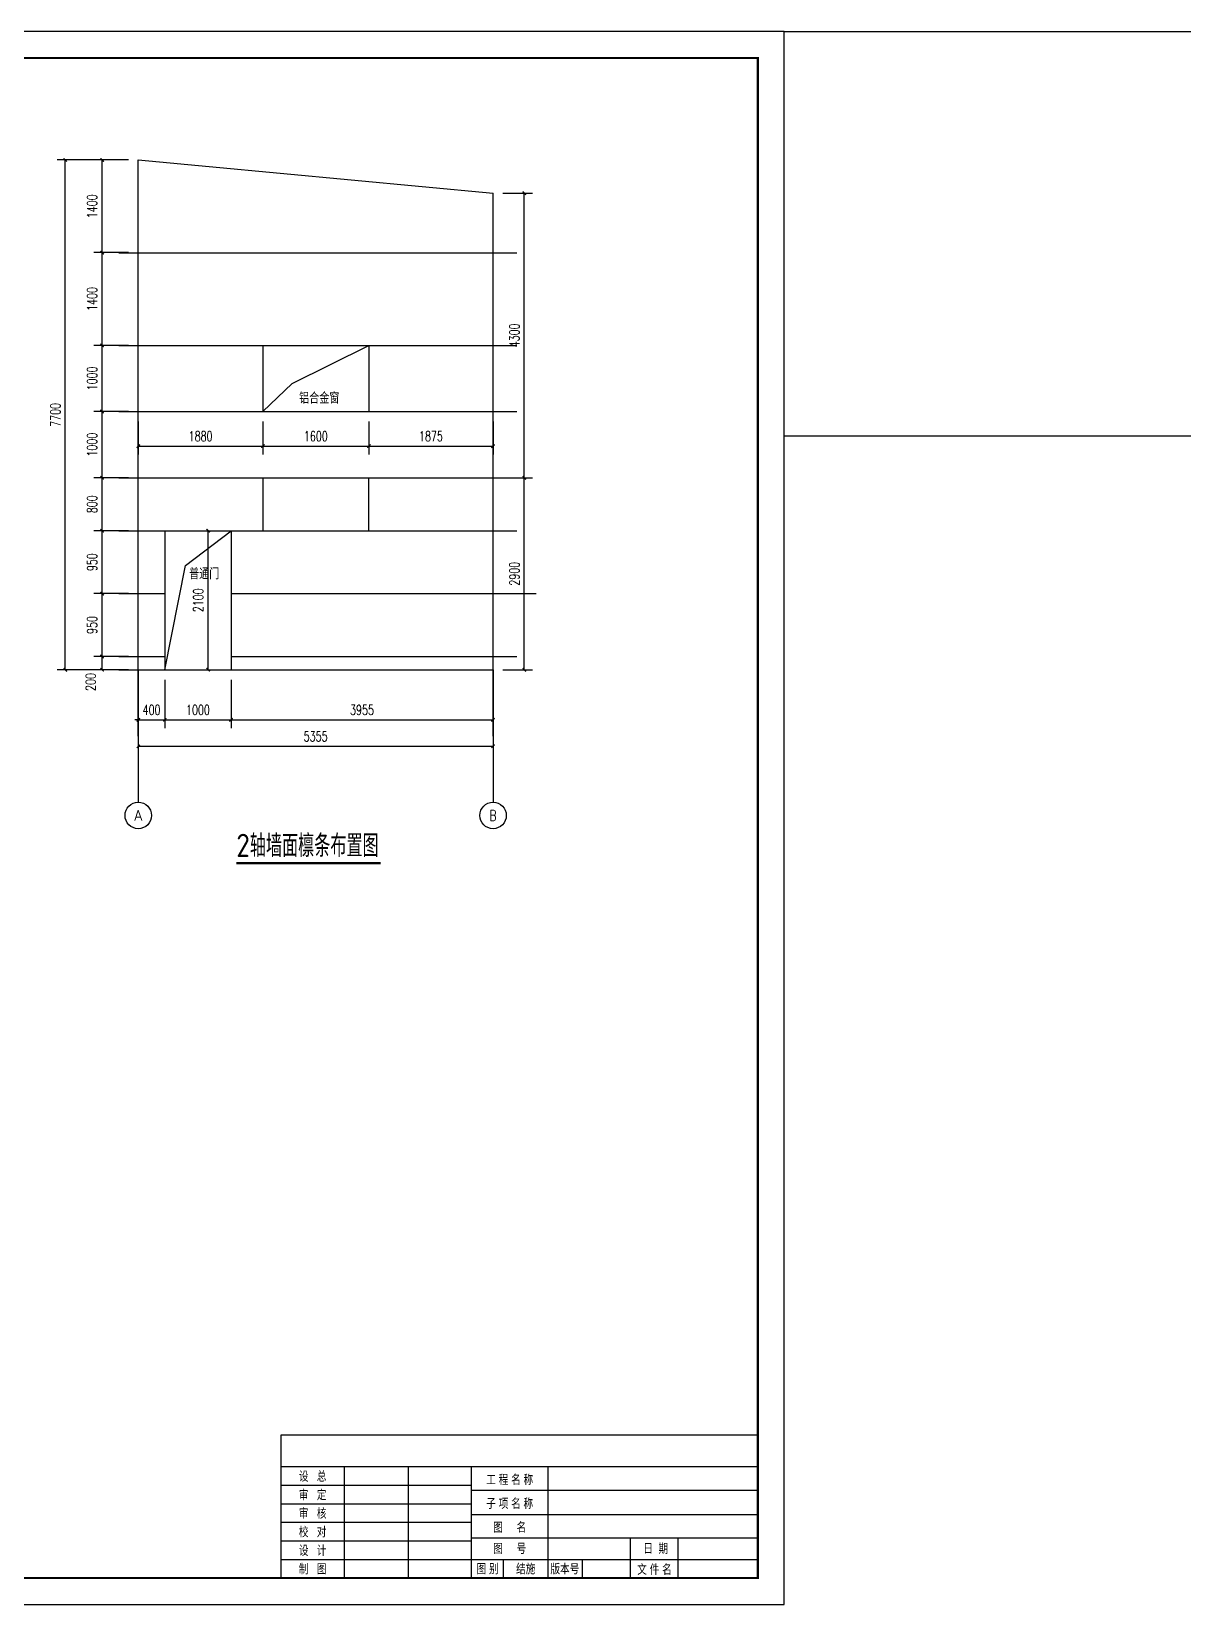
# Model space of a CAD drawing. Extents: x 1129386 to 1651949, y 463500 to 493200.
# Drawn here: x 1558795 to 1576186, y 469440 to 493200 of the extents above; entities that cross this region are included whole.
import ezdxf
from ezdxf.enums import TextEntityAlignment as Align

# ---------------------------------------------------------------- set-up
doc = ezdxf.new("R2010")
doc.units = 0
doc.header["$LTSCALE"] = 1000
doc.header["$MEASUREMENT"] = 0
for name, color, linetype in [('1', 7, 'Continuous'), ('8', 8, 'Continuous'), ('AXIS', 3, 'Continuous'), ('AXIS_TEXT', 7, 'Continuous'), ('DIM_SYMB', 3, 'Continuous'), ('DOTE', 1, 'Continuous'), ('PUB_DIM', 3, 'Continuous'), ('PUB_TEXT', 7, 'Continuous')]:
    doc.layers.add(name, color=color, linetype=linetype)
doc.styles.add('_TCH_AXIS', font='COMPLEX', dxfattribs={"bigfont": 'GBCBIG'})
doc.styles.add('COMPLEX', font='COMPLEX')
doc.styles.add('DIM_FONT', font='SIMPLEX', dxfattribs={"width": 0.7, "bigfont": 'GBCBIG'})
doc.styles.get("Standard").update_dxf_attribs({"font": 'gbenor.shx', "bigfont": 'gbcbig.shx'})
doc.styles.add('XKB', font='tjtxt.shx', dxfattribs={"width": 0.7, "bigfont": 'tssdchn.shx'})
doc.dimstyles.new('DIMN50', dxfattribs={"dimscale": 0.5, "dimtxt": 300, "dimasz": 100, "dimexe": 250, "dimexo": 300, "dimgap": 150, "dimtad": 1, "dimdec": 0, "dimzin": 0, "dimdsep": 46, "dimtxsty": 'DIM_FONT', "dimblk": 'ARCHTICK', "dimcen": 0.09, "dimclrt": 7, "dimazin": 2, "dimtfac": 1, "dimtdec": 0, "dimtix": 1, "dimtmove": 2, "dimatfit": 3, "dimldrblk": 'ARCHTICK', "dimfxl": 0, "dimtolj": 1, "dimtzin": 0, "dimarcsym": 0})

# ---------------------------------------------------------------- blocks, each defined once
blk = doc.blocks.new('_ArchTick')
at = {"color": 0, "linetype": 'ByBlock', "const_width": 0.4}
blk.add_lwpolyline([(-0.5, -0.5), (0.5, 0.5)], dxfattribs=at)
blk = doc.blocks.new('*D286')
at = {"layer": 'Defpoints', "color": 0}
for p in [(1560408, 487459), (1562288, 487459), (1562288, 486937)]:
    blk.add_point(p, dxfattribs=at)
at = {"layer": 'PUB_DIM', "color": 0, "lineweight": -2}
for p, q in [((1560408, 487309), (1560408, 486812)), ((1562288, 487309), (1562288, 486812)), ((1560408, 486937), (1562288, 486937))]:
    blk.add_line(p, q, dxfattribs=at)
at = {"layer": 'PUB_DIM', "color": 0, "lineweight": -2, "xscale": 50, "yscale": 50, "zscale": 50, "rotation": 180}
blk.add_blockref('_ArchTick', (1560408, 486937), dxfattribs=at)
at = {"layer": 'PUB_DIM', "color": 0, "lineweight": -2, "xscale": 50, "yscale": 50, "zscale": 50}
blk.add_blockref('_ArchTick', (1562288, 486937), dxfattribs=at)
at = {"layer": 'PUB_DIM', "color": 7, "insert": (1561348, 487087), "char_height": 150, "attachment_point": 5, "style": 'DIM_FONT'}
blk.add_mtext('\\A1;1880', dxfattribs=at)
blk = doc.blocks.new('*D287')
at = {"layer": 'Defpoints', "color": 0}
for p in [(1562288, 487459), (1563888, 487459), (1563888, 486937)]:
    blk.add_point(p, dxfattribs=at)
at = {"layer": 'PUB_DIM', "color": 0, "lineweight": -2}
for p, q in [((1562288, 487309), (1562288, 486812)), ((1563888, 487309), (1563888, 486812)), ((1562288, 486937), (1563888, 486937))]:
    blk.add_line(p, q, dxfattribs=at)
at = {"layer": 'PUB_DIM', "color": 0, "lineweight": -2, "xscale": 50, "yscale": 50, "zscale": 50, "rotation": 180}
blk.add_blockref('_ArchTick', (1562288, 486937), dxfattribs=at)
at = {"layer": 'PUB_DIM', "color": 0, "lineweight": -2, "xscale": 50, "yscale": 50, "zscale": 50}
blk.add_blockref('_ArchTick', (1563888, 486937), dxfattribs=at)
at = {"layer": 'PUB_DIM', "color": 7, "insert": (1563088, 487087), "char_height": 150, "attachment_point": 5, "style": 'DIM_FONT'}
blk.add_mtext('\\A1;1600', dxfattribs=at)
blk = doc.blocks.new('*D288')
at = {"layer": 'Defpoints', "color": 0}
for p in [(1563888, 487459), (1565763, 487459), (1565763, 486937)]:
    blk.add_point(p, dxfattribs=at)
at = {"layer": 'PUB_DIM', "color": 0, "lineweight": -2}
for p, q in [((1563888, 487309), (1563888, 486812)), ((1565763, 487309), (1565763, 486812)), ((1563888, 486937), (1565763, 486937))]:
    blk.add_line(p, q, dxfattribs=at)
at = {"layer": 'PUB_DIM', "color": 0, "lineweight": -2, "xscale": 50, "yscale": 50, "zscale": 50, "rotation": 180}
blk.add_blockref('_ArchTick', (1563888, 486937), dxfattribs=at)
at = {"layer": 'PUB_DIM', "color": 0, "lineweight": -2, "xscale": 50, "yscale": 50, "zscale": 50}
blk.add_blockref('_ArchTick', (1565763, 486937), dxfattribs=at)
at = {"layer": 'PUB_DIM', "color": 7, "insert": (1564825, 487087), "char_height": 150, "attachment_point": 5, "style": 'DIM_FONT'}
blk.add_mtext('\\A1;1875', dxfattribs=at)
blk = doc.blocks.new('*D289')
at = {"layer": 'Defpoints', "color": 0}
for p in [(1559861, 483759), (1560408, 483759), (1560408, 483559)]:
    blk.add_point(p, dxfattribs=at)
at = {"layer": 'PUB_DIM', "color": 0, "lineweight": -2}
for p, q in [((1560258, 483759), (1559736, 483759)), ((1559861, 483559), (1559861, 483759)), ((1560258, 483559), (1559736, 483559))]:
    blk.add_line(p, q, dxfattribs=at)
at = {"layer": 'PUB_DIM', "color": 0, "lineweight": -2, "xscale": 50, "yscale": 50, "zscale": 50}
for p, rotation in [((1559861, 483759), 90), ((1559861, 483559), 270)]:
    blk.add_blockref('_ArchTick', p, dxfattribs=dict(at, rotation=rotation))
at = {"layer": 'PUB_DIM', "color": 7, "insert": (1559689, 483374), "char_height": 150, "attachment_point": 5, "rotation": 90, "style": 'DIM_FONT'}
blk.add_mtext('\\A1;200', dxfattribs=at)
blk = doc.blocks.new('*D290')
at = {"layer": 'Defpoints', "color": 0}
for p in [(1559861, 484709), (1560408, 484709), (1560408, 483759)]:
    blk.add_point(p, dxfattribs=at)
at = {"layer": 'PUB_DIM', "color": 0, "lineweight": -2}
for p, q in [((1560258, 484709), (1559736, 484709)), ((1559861, 483759), (1559861, 484709)), ((1560258, 483759), (1559736, 483759))]:
    blk.add_line(p, q, dxfattribs=at)
at = {"layer": 'PUB_DIM', "color": 0, "lineweight": -2, "xscale": 50, "yscale": 50, "zscale": 50}
for p, rotation in [((1559861, 484709), 90), ((1559861, 483759), 270)]:
    blk.add_blockref('_ArchTick', p, dxfattribs=dict(at, rotation=rotation))
at = {"layer": 'PUB_DIM', "color": 7, "insert": (1559711, 484234), "char_height": 150, "attachment_point": 5, "rotation": 90, "style": 'DIM_FONT'}
blk.add_mtext('\\A1;950', dxfattribs=at)
blk = doc.blocks.new('*D291')
at = {"layer": 'Defpoints', "color": 0}
for p in [(1559861, 485659), (1560408, 485659), (1560408, 484709)]:
    blk.add_point(p, dxfattribs=at)
at = {"layer": 'PUB_DIM', "color": 0, "lineweight": -2}
for p, q in [((1560258, 485659), (1559736, 485659)), ((1559861, 484709), (1559861, 485659)), ((1560258, 484709), (1559736, 484709))]:
    blk.add_line(p, q, dxfattribs=at)
at = {"layer": 'PUB_DIM', "color": 0, "lineweight": -2, "xscale": 50, "yscale": 50, "zscale": 50}
for p, rotation in [((1559861, 485659), 90), ((1559861, 484709), 270)]:
    blk.add_blockref('_ArchTick', p, dxfattribs=dict(at, rotation=rotation))
at = {"layer": 'PUB_DIM', "color": 7, "insert": (1559711, 485184), "char_height": 150, "attachment_point": 5, "rotation": 90, "style": 'DIM_FONT'}
blk.add_mtext('\\A1;950', dxfattribs=at)
blk = doc.blocks.new('*D292')
at = {"layer": 'Defpoints', "color": 0}
for p in [(1559861, 486459), (1560408, 486459), (1560408, 485659)]:
    blk.add_point(p, dxfattribs=at)
at = {"layer": 'PUB_DIM', "color": 0, "lineweight": -2}
for p, q in [((1560258, 486459), (1559736, 486459)), ((1559861, 485659), (1559861, 486459)), ((1560258, 485659), (1559736, 485659))]:
    blk.add_line(p, q, dxfattribs=at)
at = {"layer": 'PUB_DIM', "color": 0, "lineweight": -2, "xscale": 50, "yscale": 50, "zscale": 50}
for p, rotation in [((1559861, 486459), 90), ((1559861, 485659), 270)]:
    blk.add_blockref('_ArchTick', p, dxfattribs=dict(at, rotation=rotation))
at = {"layer": 'PUB_DIM', "color": 7, "insert": (1559711, 486059), "char_height": 150, "attachment_point": 5, "rotation": 90, "style": 'DIM_FONT'}
blk.add_mtext('\\A1;800', dxfattribs=at)
blk = doc.blocks.new('*D293')
at = {"layer": 'Defpoints', "color": 0}
for p in [(1559861, 487459), (1560408, 487459), (1560408, 486459)]:
    blk.add_point(p, dxfattribs=at)
at = {"layer": 'PUB_DIM', "color": 0, "lineweight": -2}
for p, q in [((1560258, 487459), (1559736, 487459)), ((1559861, 486459), (1559861, 487459)), ((1560258, 486459), (1559736, 486459))]:
    blk.add_line(p, q, dxfattribs=at)
at = {"layer": 'PUB_DIM', "color": 0, "lineweight": -2, "xscale": 50, "yscale": 50, "zscale": 50}
for p, rotation in [((1559861, 487459), 90), ((1559861, 486459), 270)]:
    blk.add_blockref('_ArchTick', p, dxfattribs=dict(at, rotation=rotation))
at = {"layer": 'PUB_DIM', "color": 7, "insert": (1559711, 486959), "char_height": 150, "attachment_point": 5, "rotation": 90, "style": 'DIM_FONT'}
blk.add_mtext('\\A1;1000', dxfattribs=at)
blk = doc.blocks.new('*D294')
at = {"layer": 'Defpoints', "color": 0}
for p in [(1559861, 488459), (1560408, 488459), (1560408, 487459)]:
    blk.add_point(p, dxfattribs=at)
at = {"layer": 'PUB_DIM', "color": 0, "lineweight": -2}
for p, q in [((1560258, 488459), (1559736, 488459)), ((1559861, 487459), (1559861, 488459)), ((1560258, 487459), (1559736, 487459))]:
    blk.add_line(p, q, dxfattribs=at)
at = {"layer": 'PUB_DIM', "color": 0, "lineweight": -2, "xscale": 50, "yscale": 50, "zscale": 50}
for p, rotation in [((1559861, 488459), 90), ((1559861, 487459), 270)]:
    blk.add_blockref('_ArchTick', p, dxfattribs=dict(at, rotation=rotation))
at = {"layer": 'PUB_DIM', "color": 7, "insert": (1559711, 487959), "char_height": 150, "attachment_point": 5, "rotation": 90, "style": 'DIM_FONT'}
blk.add_mtext('\\A1;1000', dxfattribs=at)
blk = doc.blocks.new('*D295')
at = {"layer": 'Defpoints', "color": 0}
for p in [(1559861, 489859), (1560408, 489859), (1560408, 488459)]:
    blk.add_point(p, dxfattribs=at)
at = {"layer": 'PUB_DIM', "color": 0, "lineweight": -2}
for p, q in [((1560258, 489859), (1559736, 489859)), ((1559861, 488459), (1559861, 489859)), ((1560258, 488459), (1559736, 488459))]:
    blk.add_line(p, q, dxfattribs=at)
at = {"layer": 'PUB_DIM', "color": 0, "lineweight": -2, "xscale": 50, "yscale": 50, "zscale": 50}
for p, rotation in [((1559861, 489859), 90), ((1559861, 488459), 270)]:
    blk.add_blockref('_ArchTick', p, dxfattribs=dict(at, rotation=rotation))
at = {"layer": 'PUB_DIM', "color": 7, "insert": (1559711, 489159), "char_height": 150, "attachment_point": 5, "rotation": 90, "style": 'DIM_FONT'}
blk.add_mtext('\\A1;1400', dxfattribs=at)
blk = doc.blocks.new('*D296')
at = {"layer": 'Defpoints', "color": 0}
for p in [(1559861, 491259), (1560408, 491259), (1560408, 489859)]:
    blk.add_point(p, dxfattribs=at)
at = {"layer": 'PUB_DIM', "color": 0, "lineweight": -2}
for p, q in [((1560258, 491259), (1559736, 491259)), ((1559861, 489859), (1559861, 491259)), ((1560258, 489859), (1559736, 489859))]:
    blk.add_line(p, q, dxfattribs=at)
at = {"layer": 'PUB_DIM', "color": 0, "lineweight": -2, "xscale": 50, "yscale": 50, "zscale": 50}
for p, rotation in [((1559861, 491259), 90), ((1559861, 489859), 270)]:
    blk.add_blockref('_ArchTick', p, dxfattribs=dict(at, rotation=rotation))
at = {"layer": 'PUB_DIM', "color": 7, "insert": (1559711, 490559), "char_height": 150, "attachment_point": 5, "rotation": 90, "style": 'DIM_FONT'}
blk.add_mtext('\\A1;1400', dxfattribs=at)
blk = doc.blocks.new('*D297')
at = {"layer": 'Defpoints', "color": 0}
for p in [(1560808, 485659), (1561463, 485659), (1560808, 483559)]:
    blk.add_point(p, dxfattribs=at)
at = {"layer": 'PUB_DIM', "color": 0, "lineweight": -2}
for p, q in [((1560958, 485659), (1561588, 485659)), ((1561463, 483559), (1561463, 485659)), ((1560958, 483559), (1561588, 483559))]:
    blk.add_line(p, q, dxfattribs=at)
at = {"layer": 'PUB_DIM', "color": 0, "lineweight": -2, "xscale": 50, "yscale": 50, "zscale": 50}
for p, rotation in [((1561463, 485659), 90), ((1561463, 483559), 270)]:
    blk.add_blockref('_ArchTick', p, dxfattribs=dict(at, rotation=rotation))
at = {"layer": 'PUB_DIM', "color": 7, "insert": (1561313, 484609), "char_height": 150, "attachment_point": 5, "rotation": 90, "style": 'DIM_FONT'}
blk.add_mtext('\\A1;2100', dxfattribs=at)
blk = doc.blocks.new('*D298')
at = {"layer": 'Defpoints', "color": 0}
for p in [(1565763, 490759), (1566235, 490759), (1565763, 486459)]:
    blk.add_point(p, dxfattribs=at)
at = {"layer": 'PUB_DIM', "color": 0, "lineweight": -2}
for p, q in [((1565913, 490759), (1566360, 490759)), ((1566235, 486459), (1566235, 490759)), ((1565913, 486459), (1566360, 486459))]:
    blk.add_line(p, q, dxfattribs=at)
at = {"layer": 'PUB_DIM', "color": 0, "lineweight": -2, "xscale": 50, "yscale": 50, "zscale": 50}
for p, rotation in [((1566235, 490759), 90), ((1566235, 486459), 270)]:
    blk.add_blockref('_ArchTick', p, dxfattribs=dict(at, rotation=rotation))
at = {"layer": 'PUB_DIM', "color": 7, "insert": (1566085, 488609), "char_height": 150, "attachment_point": 5, "rotation": 90, "style": 'DIM_FONT'}
blk.add_mtext('\\A1;4300', dxfattribs=at)
blk = doc.blocks.new('*D299')
at = {"layer": 'Defpoints', "color": 0}
for p in [(1565763, 486459), (1566235, 486459), (1565763, 483559)]:
    blk.add_point(p, dxfattribs=at)
at = {"layer": 'PUB_DIM', "color": 0, "lineweight": -2}
for p, q in [((1565913, 486459), (1566360, 486459)), ((1566235, 483559), (1566235, 486459)), ((1565913, 483559), (1566360, 483559))]:
    blk.add_line(p, q, dxfattribs=at)
at = {"layer": 'PUB_DIM', "color": 0, "lineweight": -2, "xscale": 50, "yscale": 50, "zscale": 50}
for p, rotation in [((1566235, 486459), 90), ((1566235, 483559), 270)]:
    blk.add_blockref('_ArchTick', p, dxfattribs=dict(at, rotation=rotation))
at = {"layer": 'PUB_DIM', "color": 7, "insert": (1566085, 485009), "char_height": 150, "attachment_point": 5, "rotation": 90, "style": 'DIM_FONT'}
blk.add_mtext('\\A1;2900', dxfattribs=at)
blk = doc.blocks.new('*D300')
at = {"layer": 'AXIS', "color": 0, "lineweight": -2}
for p, q in [((1560408, 483409), (1560408, 482678)), ((1560808, 483409), (1560808, 482678)), ((1560408, 482803), (1560358, 482803)), ((1560408, 482803), (1560808, 482803)), ((1560808, 482803), (1560858, 482803))]:
    blk.add_line(p, q, dxfattribs=at)
at = {"layer": 'Defpoints', "color": 0}
for p in [(1560408, 483559), (1560808, 483559), (1560808, 482803)]:
    blk.add_point(p, dxfattribs=at)
at = {"layer": 'AXIS', "color": 0, "lineweight": -2, "xscale": 50, "yscale": 50, "zscale": 50}
blk.add_blockref('_ArchTick', (1560408, 482803), dxfattribs=at)
at = {"layer": 'AXIS', "color": 0, "lineweight": -2, "xscale": 50, "yscale": 50, "zscale": 50, "rotation": 180}
blk.add_blockref('_ArchTick', (1560808, 482803), dxfattribs=at)
at = {"layer": 'AXIS', "color": 7, "insert": (1560608, 482953), "char_height": 150, "attachment_point": 5, "style": 'DIM_FONT'}
blk.add_mtext('\\A1;400', dxfattribs=at)
blk = doc.blocks.new('*D301')
at = {"layer": 'AXIS', "color": 0, "lineweight": -2}
for p, q in [((1560808, 483409), (1560808, 482678)), ((1561808, 483409), (1561808, 482678)), ((1560808, 482803), (1561808, 482803))]:
    blk.add_line(p, q, dxfattribs=at)
at = {"layer": 'Defpoints', "color": 0}
for p in [(1560808, 483559), (1561808, 483559), (1561808, 482803)]:
    blk.add_point(p, dxfattribs=at)
at = {"layer": 'AXIS', "color": 0, "lineweight": -2, "xscale": 50, "yscale": 50, "zscale": 50, "rotation": 180}
blk.add_blockref('_ArchTick', (1560808, 482803), dxfattribs=at)
at = {"layer": 'AXIS', "color": 0, "lineweight": -2, "xscale": 50, "yscale": 50, "zscale": 50}
blk.add_blockref('_ArchTick', (1561808, 482803), dxfattribs=at)
at = {"layer": 'AXIS', "color": 7, "insert": (1561308, 482953), "char_height": 150, "attachment_point": 5, "style": 'DIM_FONT'}
blk.add_mtext('\\A1;1000', dxfattribs=at)
blk = doc.blocks.new('*D302')
at = {"layer": 'AXIS', "color": 0, "lineweight": -2}
for p, q in [((1561808, 483409), (1561808, 482678)), ((1565763, 483409), (1565763, 482678)), ((1561808, 482803), (1565763, 482803))]:
    blk.add_line(p, q, dxfattribs=at)
at = {"layer": 'Defpoints', "color": 0}
for p in [(1561808, 483559), (1565763, 483559), (1565763, 482803)]:
    blk.add_point(p, dxfattribs=at)
at = {"layer": 'AXIS', "color": 0, "lineweight": -2, "xscale": 50, "yscale": 50, "zscale": 50, "rotation": 180}
blk.add_blockref('_ArchTick', (1561808, 482803), dxfattribs=at)
at = {"layer": 'AXIS', "color": 0, "lineweight": -2, "xscale": 50, "yscale": 50, "zscale": 50}
blk.add_blockref('_ArchTick', (1565763, 482803), dxfattribs=at)
at = {"layer": 'AXIS', "color": 7, "insert": (1563785, 482953), "char_height": 150, "attachment_point": 5, "style": 'DIM_FONT'}
blk.add_mtext('\\A1;3955', dxfattribs=at)
blk = doc.blocks.new('*D303')
at = {"layer": 'AXIS', "color": 0, "lineweight": -2}
for p, q in [((1560408, 482409), (1560408, 482278)), ((1560408, 482403), (1565763, 482403)), ((1565763, 482409), (1565763, 482278))]:
    blk.add_line(p, q, dxfattribs=at)
at = {"layer": 'Defpoints', "color": 0}
for p in [(1560408, 482559), (1565763, 482559), (1565763, 482403)]:
    blk.add_point(p, dxfattribs=at)
at = {"layer": 'AXIS', "color": 0, "lineweight": -2, "xscale": 50, "yscale": 50, "zscale": 50, "rotation": 180}
blk.add_blockref('_ArchTick', (1560408, 482403), dxfattribs=at)
at = {"layer": 'AXIS', "color": 0, "lineweight": -2, "xscale": 50, "yscale": 50, "zscale": 50}
blk.add_blockref('_ArchTick', (1565763, 482403), dxfattribs=at)
at = {"layer": 'AXIS', "color": 7, "insert": (1563085, 482553), "char_height": 150, "attachment_point": 5, "style": 'DIM_FONT'}
blk.add_mtext('\\A1;5355', dxfattribs=at)
blk = doc.blocks.new('*D304')
at = {"layer": 'Defpoints', "color": 0}
for p in [(1559306, 491259), (1560408, 491259), (1560408, 483559)]:
    blk.add_point(p, dxfattribs=at)
at = {"layer": 'PUB_DIM', "color": 0, "lineweight": -2}
for p, q in [((1560258, 491259), (1559181, 491259)), ((1559306, 483559), (1559306, 491259)), ((1560258, 483559), (1559181, 483559))]:
    blk.add_line(p, q, dxfattribs=at)
at = {"layer": 'PUB_DIM', "color": 0, "lineweight": -2, "xscale": 50, "yscale": 50, "zscale": 50}
for p, rotation in [((1559306, 491259), 90), ((1559306, 483559), 270)]:
    blk.add_blockref('_ArchTick', p, dxfattribs=dict(at, rotation=rotation))
at = {"layer": 'PUB_DIM', "color": 7, "insert": (1559156, 487409), "char_height": 150, "attachment_point": 5, "rotation": 90, "style": 'DIM_FONT'}
blk.add_mtext('\\A1;7700', dxfattribs=at)
blk = doc.blocks.new('_AXISO')
blk.add_circle((0, 0), 0.5)
at = {"layer": 'AXIS_TEXT', "style": 'COMPLEX', "width": 1.041667}
blk.add_attdef('A', text='', height=0.56, dxfattribs=at).set_placement((-0.25, -0.28), (0.25, -0.28), align=Align.FIT)

msp = doc.modelspace()

# ---------------------------------------------------------------- linework, layer by layer
for p, q in [((1560407.9, 491258.6), (1565762.9, 490758.6)), ((1562287.9, 488458.6), (1562287.9, 487458.6)), ((1563887.9, 488458.6), (1563887.9, 487458.6)), ((1562287.9, 486458.6), (1562287.9, 485658.6)), ((1563887.9, 485658.6), (1563887.9, 486458.6)), ((1560807.9, 485658.6), (1560807.9, 483558.6)), ((1561807.9, 485658.6), (1561807.9, 483558.6))]:
    msp.add_line(p, q)
for points in [[(1562287.9, 487458.6), (1562731.3, 487883.4), (1563887.9, 488458.6)], [(1560807.9, 483558.6), (1561118.8, 485132.7), (1561807.9, 485658.6)]]:
    msp.add_lwpolyline(points)
at = {"layer": '1', "ltscale": 0.5}
msp.add_lwpolyline([(1536519.9, 469440.1), (1570159.8, 469440.1), (1570159.8, 493200), (1536519.9, 493200)], close=True, dxfattribs=at)
at = {"layer": '1', "color": 8}
msp.add_lwpolyline([(1570159.8, 493200), (1577414.6, 493200), (1577414.6, 487087.1), (1570159.8, 487087.1)], close=True, dxfattribs=at)
at = {"layer": '1'}
for points in [[(1569759.8, 471520.1), (1562559.8, 471520.1)], [(1563519.8, 469840.1), (1563519.8, 471520.1)], [(1564479.8, 471520.1), (1564479.8, 469840.1)], [(1565439.8, 469840.1), (1565439.8, 471520.1)], [(1566588.8, 471520.1), (1566588.8, 469840.1)], [(1565439.8, 471240.1), (1562559.8, 471240.1)], [(1569759.8, 471160.1), (1565439.8, 471160.1)], [(1562559.8, 470960.1), (1565439.8, 470960.1)], [(1565439.8, 470800.1), (1569759.8, 470800.1)], [(1565439.8, 470680.1), (1562559.8, 470680.1)], [(1562559.8, 470400.1), (1565439.8, 470400.1)], [(1569759.8, 470440.1), (1565439.8, 470440.1)], [(1567839.8, 469840.1), (1567839.8, 470440.1)], [(1568559.8, 470120.1), (1568559.8, 470440.1)], [(1562559.8, 470120.1), (1569759.8, 470120.1)], [(1565922.3, 469840.1), (1565922.3, 470120.1)], [(1567105.8, 470120.1), (1567105.8, 469840.1)], [(1568559.8, 469840.1), (1568559.8, 470163.9)]]:
    msp.add_lwpolyline(points, dxfattribs=at)
at = {"layer": '8', "ltscale": 0.5, "const_width": 32}
msp.add_lwpolyline([(1537519.9, 469840.1), (1569759.8, 469840.1), (1569759.8, 492800), (1537519.9, 492800)], close=True, dxfattribs=at)
at = {"layer": '8'}
msp.add_lwpolyline([(1569759.8, 472000.1), (1562559.8, 472000.1), (1562559.8, 469840.1)], dxfattribs=at)
at = {"layer": 'AXIS'}
for p, q in [((1560407.9, 483558.6), (1560407.9, 481558.6)), ((1565762.9, 483558.6), (1565762.9, 481558.6))]:
    msp.add_line(p, q, dxfattribs=at)
at = {"layer": 'DIM_SYMB', "const_width": 35}
msp.add_lwpolyline([(1561887.6, 480639.2), (1564064.4, 480639.2)], dxfattribs=at)
at = {"layer": 'DOTE'}
for p, q in [((1560407.9, 482558.6), (1560407.9, 491258.6)), ((1565762.9, 482558.6), (1565762.9, 490758.6)), ((1560116.5, 489858.6), (1566121.5, 489858.6)), ((1560116.5, 488458.6), (1566121.5, 488458.6)), ((1560116.5, 487458.6), (1566121.5, 487458.6)), ((1560116.5, 486458.6), (1566121.5, 486458.6)), ((1560116.5, 485658.6), (1566121.5, 485658.6)), ((1560116.5, 484708.6), (1560807.9, 484708.6)), ((1560407.9, 484708.6), (1560807.9, 484708.6)), ((1561807.9, 484708.6), (1566412.9, 484708.6)), ((1561807.9, 484708.6), (1566121.5, 484708.6)), ((1560116.5, 483758.6), (1560807.9, 483758.6)), ((1561807.9, 483758.6), (1566121.5, 483758.6)), ((1560116.5, 483558.6), (1565762.9, 483558.6))]:
    msp.add_line(p, q, dxfattribs=at)

# ---------------------------------------------------------------- block references
at = {"layer": 'AXIS'}
ref = msp.add_blockref('_AXISO', (1560407.9, 481358.6), dxfattribs=dict(at, xscale=400, yscale=400, zscale=400))
ref.add_attrib('A', 'A', dxfattribs={"layer": 'AXIS_TEXT', "height": 156.3, "style": '_TCH_AXIS', "width": 0.888889}).set_placement((1560348.4, 481280.5), (1560467.4, 481280.5), align=Align.FIT)
ref = msp.add_blockref('_AXISO', (1565762.9, 481358.6), dxfattribs=dict(at, xscale=400, yscale=400, zscale=400))
ref.add_attrib('A', 'B', dxfattribs={"layer": 'AXIS_TEXT', "height": 164.4, "style": '_TCH_AXIS', "width": 0.823529}).set_placement((1565708.1, 481276.4), (1565817.7, 481276.4), align=Align.FIT)

# ---------------------------------------------------------------- texts
at = {"layer": '1', "style": 'XKB', "width": 0.7}
for s, p in [('设   总', (1563039.8, 471294.8)), ('工 程 名 称', (1566014.3, 471243.9)), ('审   定', (1563039.8, 471014.8)), ('子 项 名 称', (1566014.3, 470883.9)), ('审   核', (1563039.8, 470734.8)), ('图     名', (1566014.3, 470523.9)), ('校   对', (1563039.8, 470454.8)), ('设   计', (1563039.8, 470174.8)), ('图     号', (1566014.3, 470203.9)), ('日  期', (1568218.4, 470203.9)), ('制   图', (1563039.8, 469894.8)), ('图 别', (1565681, 469897.2)), ('结施', (1566255.6, 469897.2)), ('版本号', (1566847.3, 469896.2)), ('文 件 名', (1568199.8, 469887.4))]:
    msp.add_text(s, height=160, dxfattribs=at).set_placement(p, align=Align.CENTER)
at = {"layer": 'PUB_TEXT'}
for s, height, p in [('铝合金窗', 168.79, (1562835.6, 487578.9)), ('普通门', 168.79, (1561174.3, 484925.3)), ('2', 350, (1561887.6, 480731.5)), ('轴墙面檩条布置图', 337.59, (1562091.8, 480731.5))]:
    msp.add_text(s, height=height, dxfattribs=at).set_placement(p)

# ---------------------------------------------------------------- dimensions: what is measured, and where the dimension line sits
at = {"layer": 'AXIS'}
for p1, p2, distance, picture, middle in [((1560407.9, 483558.6), (1560807.9, 483558.6), -755.6, '*D300', (1560607.9, 482953)), ((1560807.9, 483558.6), (1561807.9, 483558.6), -755.6, '*D301', (1561307.9, 482953)), ((1561807.9, 483558.6), (1565762.9, 483558.6), -755.6, '*D302', (1563785.4, 482953)), ((1560407.9, 482558.6), (1565762.9, 482558.6), -155.6, '*D303', (1563085.4, 482553))]:
    dim = msp.add_aligned_dim(p1=p1, p2=p2, distance=distance, dimstyle='DIMN50', dxfattribs=at)
    dim.commit()
    dim.dimension.update_dxf_attribs({"geometry": picture, "text_midpoint": middle})
at = {"layer": 'PUB_DIM'}
for p1, p2, distance, picture, middle in [((1560407.9, 483558.6), (1560407.9, 491258.6), 1101.7, '*D304', (1559156.2, 487408.6)), ((1560407.9, 489858.6), (1560407.9, 491258.6), 546.8, '*D296', (1559711.1, 490558.6)), ((1565762.9, 486458.6), (1565762.9, 490758.6), -471.7, '*D298', (1566084.6, 488608.6)), ((1560407.9, 488458.6), (1560407.9, 489858.6), 546.8, '*D295', (1559711.1, 489158.6)), ((1560407.9, 487458.6), (1560407.9, 488458.6), 546.8, '*D294', (1559711.1, 487958.6)), ((1560407.9, 486458.6), (1560407.9, 487458.6), 546.8, '*D293', (1559711.1, 486958.6)), ((1560407.9, 487458.6), (1562287.9, 487458.6), -521.9, '*D286', (1561347.9, 487086.7)), ((1562287.9, 487458.6), (1563887.9, 487458.6), -521.9, '*D287', (1563087.9, 487086.7)), ((1563887.9, 487458.6), (1565762.9, 487458.6), -521.9, '*D288', (1564825.4, 487086.7)), ((1560407.9, 485658.6), (1560407.9, 486458.6), 546.8, '*D292', (1559711.1, 486058.6)), ((1565762.9, 483558.6), (1565762.9, 486458.6), -471.7, '*D299', (1566084.6, 485008.6)), ((1560407.9, 484708.6), (1560407.9, 485658.6), 546.8, '*D291', (1559711.1, 485183.6)), ((1560807.9, 483558.6), (1560807.9, 485658.6), -655.4, '*D297', (1561313.2, 484608.6)), ((1560407.9, 483758.6), (1560407.9, 484708.6), 546.8, '*D290', (1559711.1, 484233.6))]:
    dim = msp.add_aligned_dim(p1=p1, p2=p2, distance=distance, dimstyle='DIMN50', dxfattribs=at)
    dim.commit()
    dim.dimension.update_dxf_attribs({"geometry": picture, "text_midpoint": middle})
dim = msp.add_linear_dim(base=(1559861.1, 483758.6), p1=(1560407.9, 483558.6), p2=(1560407.9, 483758.6), angle=90, dimstyle='DIMN50', dxfattribs=at)
dim.commit()
dim.dimension.update_dxf_attribs({"geometry": '*D289', "text_midpoint": (1559688.6, 483373.6), "dimtype": 161})

doc.saveas('drawing.dxf')
